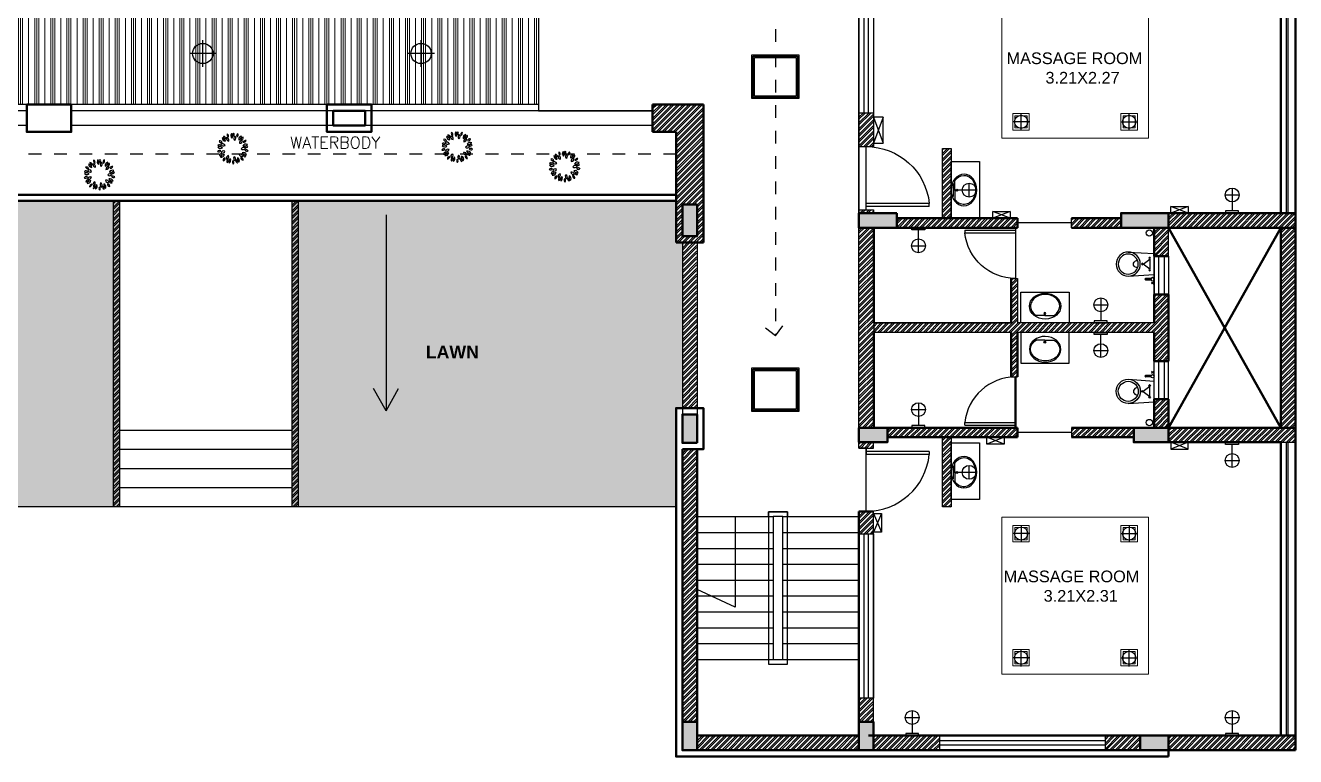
# Model space of a CAD drawing. Header units: millimetres. Extents: x 1521 to 3683, y 1649 to 3322.
# Drawn here: x 2072.29 to 2082.3, y 1655.23 to 1660.99 of the extents above; entities that cross this region are included whole.
import ezdxf
from ezdxf.enums import TextEntityAlignment as Align

# ---------------------------------------------------------------- set-up
doc = ezdxf.new("R2010")
doc.units = ezdxf.units.MM
doc.header["$LTSCALE"] = 0.1
doc.linetypes.add('DASHED', pattern=[0.75, 0.5, -0.25])
doc.linetypes.add('DASHED2', pattern=[0.375, 0.25, -0.125])
for name, color, linetype in [('4', 6, 'Continuous'), ('electrical', 1, 'Continuous'), ('HA', 74, 'Continuous'), ('toilet furniture', 37, 'Continuous')]:
    doc.layers.add(name, color=color, linetype=linetype)
for name, color, linetype, lineweight in [('Ceiling', 5, 'Continuous', 13), ('COL', 1, 'Continuous', 50), ('plan wall', 7, 'Continuous', 25), ('WALL', 7, 'Continuous', 50), ('WIN', 8, 'Continuous', 25)]:
    doc.layers.add(name, color=color, linetype=linetype, lineweight=lineweight)
doc.styles.add('STYLE1', font='arialbd.ttf')
doc.styles.add('style3', font='simplex.shx')
doc.styles.add('WORKING', font='ARIALN.TTF')
pattern_1 = [(45, (1452.668153, 934.511833), (-0.0224506403, 0.0224506403), []), (45, (1452.668153, 934.527708), (-0.0224506403, 0.0224506403), [])]

# ---------------------------------------------------------------- blocks, each defined once
blk = doc.blocks.new('A$C6D011404')
at = {"layer": 'toilet furniture'}
for q in [(118, 64), (434, 64)]:
    blk.add_line((281, 64), q, dxfattribs=at)
for radius in [16.7, 11.9]:
    blk.add_circle((281, 99), radius, dxfattribs=at)
at = {"layer": 'toilet furniture', "extrusion": (0, 0, -1)}
blk.add_ellipse((276, 225), major_axis=(276, -2), ratio=0.815709, start_param=3.141593, end_param=9.424778, dxfattribs=at)
at = {"layer": 'toilet furniture'}
blk.add_open_spline([(118, 64), (58, 102), (22, 162), (20, 223), (20, 225), (20, 227), (20, 268), (36, 309), (113, 396), (192, 429), (355, 430), (435, 397), (529, 293), (543, 225), (505, 126), (475, 90), (434, 64)], degree=3, knots=[5.365258, 5.365258, 5.365258, 5.365258, 6.257078, 6.257078, 6.283185, 6.283185, 6.283185, 6.901165, 6.901165, 7.841015, 7.841015, 8.780865, 8.780865, 9.720714, 9.720714, 10.328696, 10.328696, 10.328696, 10.328696], dxfattribs=at)
blk = doc.blocks.new('d')
for p, q in [((0.05, 1), (0.05, 0)), ((0.05, 1), (0.1, 1)), ((0.1, 1), (0.1, 0)), ((0, 0), (0.1, 0))]:
    blk.add_line(p, q)
at = {"linetype": 'DASHED2', "ltscale": 500}
blk.add_arc((-0.005, 0), 1.005, 359.9965, 83.9779, dxfattribs=at)
blk = doc.blocks.new('AH19E')
for centre, radius, start, end in [((-0.166, 0.41), 0.0681, 163.4613, 255.4329), ((-0.236, 0.37), 0.059, 333.3115, 85.5828), ((-0.024, 0.446), 0.0887, 151.7015, 229.7406), ((-0.141, 0.423), 0.0753, 322.8639, 58.5782), ((0.106, 0.395), 0.108, 130.709, 219.1064), ((-0.073, 0.411), 0.127, 318.6571, 31.1583), ((0.137, 0.418), 0.0681, 123.4613, 215.4329), ((0.058, 0.432), 0.059, 293.3115, 45.5828), ((0.27, 0.354), 0.0887, 111.7015, 189.7406), ((0.165, 0.412), 0.0753, 282.8639, 18.5782), ((-0.447, -0.065), 0.0753, 42.8639, 138.5782), ((-0.423, 0), 0.127, 38.6571, 111.1583), ((-0.377, 0.174), 0.108, 210.709, 299.1064), ((-0.422, 0.133), 0.059, 13.3115, 125.5828), ((-0.393, 0.208), 0.0681, 203.4613, 295.4329), ((-0.383, 0.235), 0.0753, 2.8639, 98.5782), ((-0.308, 0.327), 0.0887, 191.7015, 269.7406), ((-0.313, 0.119), 0.0835, 13.2488, 122.5832), ((-0.271, 0.222), 0.0926, 200.5035, 295.3285), ((-0.175, 0.372), 0.108, 170.709, 259.1064), ((-0.323, 0.269), 0.127, 358.6571, 71.1583), ((-0.064, 0.342), 0.0926, 160.5035, 255.3285), ((-0.162, 0.29), 0.0835, 333.2488, 82.5832), ((0.172, 0.3), 0.0926, 120.5035, 215.3285), ((0.064, 0.323), 0.0835, 293.2488, 42.5832), ((0.337, 0.231), 0.108, 90.709, 179.1064), ((0.21, 0.359), 0.127, 278.6571, 351.1583), ((0.326, 0.116), 0.0926, 80.5035, 175.3285), ((0.258, 0.204), 0.0835, 253.2488, 2.5832), ((0.375, 0.229), 0.0681, 83.4613, 175.4329), ((0.324, 0.291), 0.059, 253.3115, 5.5828), ((0.408, -0.042), 0.108, 50.709, 139.1064), ((0.393, 0.137), 0.127, 238.6571, 311.1583), ((0.435, 0.095), 0.0887, 71.7015, 149.7406), ((0.393, 0.207), 0.0753, 242.8639, 338.5782), ((-0.449, 0.054), 0.0887, 231.7015, 309.7406), ((-0.411, -0.168), 0.059, 53.3115, 165.5828), ((-0.438, -0.092), 0.0681, 243.4613, 335.4329), ((-0.327, -0.271), 0.127, 78.6571, 151.1583), ((-0.403, -0.108), 0.108, 250.709, 339.1064), ((-0.319, -0.109), 0.0835, 53.2488, 162.5832), ((-0.353, -0.003), 0.0926, 240.5035, 335.3285), ((-0.382, -0.246), 0.0887, 271.7015, 349.7406), ((-0.304, -0.336), 0.0753, 82.8639, 178.5782), ((-0.21, -0.392), 0.059, 93.3115, 205.5828), ((-0.279, -0.351), 0.0681, 283.4613, 15.4329), ((-0.178, -0.287), 0.0835, 93.2488, 202.5832), ((-0.272, -0.228), 0.0926, 280.5035, 15.3285), ((-0.08, -0.417), 0.127, 118.6571, 191.1583), ((-0.243, -0.34), 0.108, 290.709, 19.1064), ((-0.019, -0.452), 0.0753, 122.8639, 218.5782), ((-0.137, -0.432), 0.0887, 311.7015, 29.7406), ((0.045, -0.333), 0.0835, 133.2488, 242.5832), ((-0.064, -0.348), 0.0926, 320.5035, 55.3285), ((0.088, -0.434), 0.059, 133.3115, 245.5828), ((0.009, -0.447), 0.0681, 323.4613, 55.4329), ((0.204, -0.369), 0.127, 158.6571, 231.1583), ((0.03, -0.415), 0.108, 330.709, 59.1064), ((0.246, -0.225), 0.0835, 173.2488, 282.5832), ((0.172, -0.307), 0.0926, 0.5035, 95.3285), ((0.272, -0.357), 0.0753, 162.8639, 258.5782), ((0.17, -0.418), 0.0887, 351.7015, 69.7406), ((0.326, -0.124), 0.0926, 40.5035, 135.3285), ((0.33, -0.013), 0.0835, 213.2488, 322.5832), ((0.287, -0.298), 0.108, 10.709, 99.1064), ((0.39, -0.15), 0.127, 198.6571, 271.1583), ((0.343, -0.275), 0.059, 173.3115, 285.5828), ((0.291, -0.336), 0.0681, 3.4613, 95.4329), ((0.396, -0.21), 0.0887, 31.7015, 109.7406), ((0.435, -0.097), 0.0753, 202.8639, 298.5782), ((0.436, -0.069), 0.0681, 43.4613, 135.4329), ((0.437, 0.012), 0.059, 213.3115, 325.5828)]:
    blk.add_arc(centre, radius, start, end)
blk = doc.blocks.new('FT3')
at = {"xscale": 84, "yscale": 84, "zscale": 9, "rotation": 210}
blk.add_blockref('AH19E', (-2.3, -2.6), dxfattribs=at)
blk = doc.blocks.new('TR6')
blk.add_blockref('FT3', (2.4, 1))

msp = doc.modelspace()

# ---------------------------------------------------------------- hatches: boundary and pattern name
h = msp.add_hatch()
h.set_pattern_fill('GRASS', color=3, scale=0.00625, style=0)
h.set_pattern_definition([(90, (1077.08708, 930.04887), (-0.112253125, 0.112253125), [0.029765625, -0.194740625]), (45, (1077.08708, 930.04887), (-0.112253202, 0.112253202), [0.029765625, -0.128984375]), (135, (1077.08708, 930.04887), (-0.112253202, -0.112253202), [0.029765625, -0.128984375])])
h.paths.add_polyline_path([(2074.3917, 1659.6063), (2074.3917, 1657.1994), (2077.4185, 1657.1994), (2077.4185, 1657.9744), (2077.4685, 1657.9744), (2077.4685, 1659.2769), (2077.4185, 1659.2769), (2077.4185, 1659.6063)])
h.paths.add_polyline_path([(2073.0334, 1657.1994), (2073.0334, 1659.6063), (2070.6676, 1659.6063), (2070.6635, 1666.4294), (2068.2385, 1666.4294), (2068.2385, 1657.1994)])
at = {"lineweight": 0}
h = msp.add_hatch(dxfattribs=at)
h.set_pattern_fill('PLASTI', color=33, scale=0.02, angle=90, style=0)
h.set_pattern_definition([(90, (196.98868, 143.22079), (-0.127, 0), []), (90, (196.9728, 143.22079), (-0.127, 0), []), (90, (196.95693, 143.22079), (-0.127, 0), []), (90, (196.9093, 143.22079), (-0.127, 0), [])])
h.paths.add_polyline_path([(2071.3535, 1665.5497), (2072.3535, 1665.5497), (2072.3535, 1664.4369), (2072.3035, 1664.4369), (2072.3035, 1664.0869), (2072.3535, 1664.0869), (2072.3535, 1661.6144), (2072.3035, 1661.6144), (2072.3035, 1661.2644), (2072.6535, 1661.2644), (2072.6535, 1661.3144), (2074.6685, 1661.3144), (2074.6685, 1661.2644), (2075.0185, 1661.2644), (2075.0185, 1661.3144), (2076.3349, 1661.3144), (2076.3349, 1660.3644), (2071.4035, 1660.3644), (2071.4035, 1660.4994), (2071.3535, 1660.4994), (2071.3535, 1661.2644), (2071.4035, 1661.2644), (2071.4035, 1661.6144), (2071.3535, 1661.6144), (2071.3535, 1664.0869), (2071.4035, 1664.0869), (2071.4035, 1664.4369), (2071.3535, 1664.4369)])
h = msp.add_hatch()
h.set_pattern_fill('STEEL', color=256, scale=0.01, style=0)
h.set_pattern_definition(pattern_1)
h.paths.add_polyline_path([(2079.1585, 1661.8944), (2080.9235, 1661.8944), (2080.9235, 1661.8194), (2079.1585, 1661.8194)])
h.paths.add_polyline_path([(2081.2985, 1661.8944), (2082.2985, 1661.8944), (2082.2985, 1661.7794), (2081.2985, 1661.7794)])
h.paths.add_polyline_path([(2079.5164, 1660.0184), (2079.5846, 1660.0184), (2079.5846, 1659.4694), (2079.5164, 1659.4694)])
h.paths.add_polyline_path([(2081.2985, 1659.5094), (2082.2985, 1659.5094), (2082.2985, 1659.3944), (2081.2985, 1659.3944)])
h.paths.add_polyline_path([(2078.8591, 1663.4015), (2078.9735, 1663.4015), (2078.9735, 1663.6406), (2078.8586, 1663.6406), (2078.8586, 1661.8944), (2078.9735, 1661.8944), (2078.9735, 1662.1054), (2078.8591, 1662.1054)])
h = msp.add_hatch()
h.set_pattern_fill('STEEL', color=256, scale=0.01, style=0)
h.set_pattern_definition(pattern_1)
h.paths.add_polyline_path([(2078.8585, 1659.3944), (2078.9758, 1659.3944), (2078.9758, 1657.8194), (2078.8585, 1657.8194)])
h.paths.add_polyline_path([(2079.1585, 1659.4694), (2080.1087, 1659.4694), (2080.1087, 1659.3944), (2079.1585, 1659.3944)])
h.paths.add_polyline_path([(2078.9735, 1659.5359), (2078.8585, 1659.5359), (2078.8585, 1659.5094), (2078.9735, 1659.5094)])
h.paths.add_polyline_path([(2078.8591, 1661.5938), (2078.9735, 1661.5938), (2078.9735, 1661.7794), (2078.8585, 1661.7794), (2078.8585, 1660.0331), (2078.9735, 1660.0331), (2078.9735, 1660.2977), (2078.8591, 1660.2977)])
h = msp.add_hatch()
h.set_pattern_fill('STEEL', color=256, scale=0.01, style=0)
h.set_pattern_definition(pattern_1)
h.paths.add_polyline_path([(2077.5738, 1660.3644), (2077.2335, 1660.3644), (2077.2335, 1660.1494), (2077.4185, 1660.1494), (2077.4185, 1659.2769), (2077.4685, 1659.2769), (2077.5782, 1659.2769), (2077.578, 1659.3269), (2077.4685, 1659.3269), (2077.4685, 1659.5769), (2077.577, 1659.5769)])
h.paths.add_polyline_path([(2077.6335, 1660.3644), (2077.5738, 1660.3644), (2077.577, 1659.5769), (2077.5835, 1659.5769), (2077.5835, 1659.3269), (2077.578, 1659.3269), (2077.5782, 1659.2769), (2077.6335, 1659.2769)])
h = msp.add_hatch()
h.set_pattern_fill('STEEL', color=256, scale=0.01, style=0)
h.set_pattern_definition(pattern_1)
h.paths.add_polyline_path([(2074.4417, 1659.6063), (2074.3917, 1659.6063), (2074.3917, 1657.1994), (2074.4417, 1657.1994)])
h.paths.add_polyline_path([(2073.0334, 1659.6063), (2072.9834, 1659.6063), (2072.9834, 1657.1994), (2073.0334, 1657.1994)])
h = msp.add_hatch()
h.set_pattern_fill('STEEL', color=256, scale=0.01, style=0)
h.set_pattern_definition(pattern_1)
h.paths.add_polyline_path([(2080.9235, 1659.4694), (2080.5335, 1659.4694), (2080.5335, 1659.3944), (2080.9235, 1659.3944)])
h = msp.add_hatch()
h.set_pattern_fill('STEEL', color=256, scale=0.01, style=0)
h.set_pattern_definition(pattern_1)
h.paths.add_polyline_path([(2081.2985, 1659.3944), (2081.1835, 1659.3944), (2081.1835, 1659.1694), (2081.2985, 1659.1694)])
h.paths.add_polyline_path([(2081.2985, 1658.0444), (2081.1835, 1658.0444), (2081.1835, 1657.8194), (2081.2985, 1657.8194)])
h.paths.add_polyline_path([(2082.2985, 1657.8194), (2081.2985, 1657.8194), (2081.2985, 1657.7044), (2082.1835, 1657.7044), (2082.2985, 1657.7044)])
h.paths.add_polyline_path([(2082.2985, 1659.3944), (2082.1835, 1659.3944), (2082.1835, 1657.8194), (2082.2985, 1657.8194)])
h.paths.add_polyline_path([(2081.0235, 1657.8194), (2080.5335, 1657.8194), (2080.5335, 1657.7444), (2081.0235, 1657.7444)])
h.paths.add_polyline_path([(2080.1087, 1657.8194), (2079.0835, 1657.8194), (2079.0835, 1657.7444), (2080.1087, 1657.7444)])
h.paths.add_polyline_path([(2079.5846, 1657.7444), (2079.5164, 1657.7444), (2079.5164, 1657.1953), (2079.5846, 1657.1953)])
h.paths.add_polyline_path([(2078.9735, 1657.7044), (2078.8585, 1657.7044), (2078.8585, 1657.6581), (2078.9735, 1657.6581)])
h.paths.add_polyline_path([(2078.9735, 1655.6882), (2078.8591, 1655.6882), (2078.8591, 1656.9842), (2078.9735, 1656.9842), (2078.9735, 1657.1608), (2078.8586, 1657.1608), (2078.8585, 1655.5044), (2078.9735, 1655.5044)])
h = msp.add_hatch()
h.set_pattern_fill('STEEL', color=256, scale=0.01, style=0)
h.set_pattern_definition(pattern_1)
h.paths.add_polyline_path([(2078.8585, 1655.3944), (2077.5835, 1655.3944), (2077.5835, 1655.2794), (2078.8585, 1655.2794)])
h.paths.add_polyline_path([(2077.5835, 1657.6494), (2077.4685, 1657.6494), (2077.4685, 1655.5044), (2077.5835, 1655.5044)])
h.paths.add_polyline_path([(2077.5782, 1659.2769), (2077.4685, 1659.2769), (2077.4685, 1659.2334), (2077.4685, 1657.9744), (2077.5835, 1657.9744)])
h = msp.add_hatch()
h.set_pattern_fill('STEEL', color=256, scale=0.01, style=0)
h.set_pattern_definition(pattern_1)
h.paths.add_polyline_path([(2081.2985, 1658.8694), (2081.1835, 1658.8694), (2081.1835, 1658.7944), (2081.1835, 1658.6444), (2080.5337, 1658.6444), (2080.1085, 1658.6444), (2080.1085, 1658.9938), (2080.0587, 1658.9938), (2080.0587, 1658.6444), (2078.9758, 1658.6444), (2078.9758, 1658.5694), (2080.0587, 1658.5694), (2080.0587, 1658.2189), (2080.0921, 1658.2189), (2080.0921, 1658.2189), (2080.1087, 1658.2189), (2080.1087, 1658.5694), (2081.1835, 1658.5694), (2081.1835, 1658.3444), (2081.2985, 1658.3444)])
h = msp.add_hatch()
h.set_pattern_fill('STEEL', color=256, scale=0.01, style=0)
h.set_pattern_definition(pattern_1)
h.paths.add_polyline_path([(2082.2985, 1655.3944), (2081.2985, 1655.3944), (2081.2985, 1655.2794), (2082.2985, 1655.2794)])
h.paths.add_polyline_path([(2079.4952, 1655.2794), (2079.4952, 1655.3944), (2078.9735, 1655.3944), (2078.9735, 1655.2794)])
h.paths.add_polyline_path([(2080.7974, 1655.3944), (2080.7974, 1655.2794), (2081.0735, 1655.2794), (2081.0735, 1655.3944)])
at = {"layer": 'COL'}
h = msp.add_hatch(color=256, dxfattribs=at)
h.paths.add_polyline_path([(2077.5835, 1662.0294), (2077.5835, 1661.7794), (2077.4685, 1661.7794), (2077.4685, 1662.0294)])
h.paths.add_polyline_path([(2072.4685, 1664.3869), (2072.4685, 1664.1369), (2072.3535, 1664.1369), (2072.3535, 1664.3869)])
h.paths.add_polyline_path([(2072.3535, 1661.4294), (2072.6035, 1661.4294), (2072.6035, 1661.3144), (2072.3535, 1661.3144)])
h.paths.add_polyline_path([(2074.7185, 1661.4294), (2074.9685, 1661.4294), (2074.9685, 1661.3144), (2074.7185, 1661.3144)])
h.paths.add_polyline_path([(2077.5835, 1666.5444), (2077.5835, 1666.2944), (2077.4685, 1666.2944), (2077.4685, 1666.5444)])
h.paths.add_polyline_path([(2072.7285, 1666.5444), (2072.9785, 1666.5444), (2072.9785, 1666.4294), (2072.7285, 1666.4294)])
h.paths.add_polyline_path([(2074.9585, 1666.5444), (2075.2085, 1666.5444), (2075.2085, 1666.4294), (2074.9585, 1666.4294)])
h.paths.add_polyline_path([(2077.5835, 1664.3869), (2077.5835, 1664.1369), (2077.4685, 1664.1369), (2077.4685, 1664.3869)])
h.paths.add_polyline_path([(2078.8585, 1661.8944), (2079.1585, 1661.8944), (2079.1585, 1661.7794), (2078.8585, 1661.7794)])
h.paths.add_polyline_path([(2078.9735, 1667.7444), (2078.9735, 1667.4444), (2078.8585, 1667.4444), (2078.8585, 1667.7444)])
h.paths.add_polyline_path([(2080.9985, 1669.8844), (2081.2985, 1669.8844), (2081.2985, 1669.7694), (2080.9985, 1669.7694)])
h.paths.add_polyline_path([(2078.8585, 1669.8844), (2079.1585, 1669.8844), (2079.1585, 1669.7694), (2078.8585, 1669.7694)])
h.paths.add_polyline_path([(2080.9235, 1661.8944), (2081.2985, 1661.8944), (2081.2985, 1661.7794), (2080.9235, 1661.7794)])
h.paths.add_polyline_path([(2081.2985, 1659.5094), (2081.2985, 1659.3944), (2080.9235, 1659.3944), (2080.9235, 1659.5094)])
h.paths.add_polyline_path([(2081.2985, 1664.3194), (2081.2985, 1664.2044), (2080.9235, 1664.2044), (2080.9235, 1664.3194)])
h.paths.add_polyline_path([(2075.0935, 1667.8194), (2075.2085, 1667.8194), (2075.2085, 1667.4444), (2075.0935, 1667.4444)])
edge = h.paths.add_edge_path()
edge.add_line((2081.2985, 1666.4294), (2080.9235, 1666.4294))
edge.add_line((2080.9235, 1666.4294), (2080.9235, 1666.5444))
edge.add_line((2080.9235, 1666.5444), (2081.2985, 1666.5444))
h.paths.add_polyline_path([(2079.1585, 1666.5444), (2079.1585, 1666.4294), (2078.8585, 1666.4294), (2078.8585, 1666.5444)])
h.paths.add_polyline_path([(2076.3685, 1669.8844), (2076.3685, 1669.7694), (2076.0685, 1669.7694), (2076.0685, 1669.8844)])
h.paths.add_polyline_path([(2075.0935, 1669.8844), (2075.2085, 1669.8844), (2075.2085, 1669.5844), (2075.0935, 1669.5844)])
h.paths.add_polyline_path([(2072.7285, 1669.8844), (2072.8435, 1669.8844), (2072.8435, 1669.5844), (2072.7285, 1669.5844)])
h.paths.add_polyline_path([(2077.5835, 1655.2794), (2077.4685, 1655.2794), (2077.4685, 1655.5044), (2077.5835, 1655.5044)])
h.paths.add_polyline_path([(2081.0235, 1657.8194), (2081.2985, 1657.8194), (2081.2985, 1657.7044), (2081.0235, 1657.7044)])
h.paths.add_polyline_path([(2068.2385, 1667.6694), (2068.3535, 1667.6694), (2068.3535, 1667.4444), (2068.2385, 1667.4444)])
h.paths.add_polyline_path([(2081.0735, 1655.2794), (2081.0735, 1655.3944), (2081.2985, 1655.3944), (2081.2985, 1655.2794)])
h.paths.add_polyline_path([(2070.5485, 1667.6694), (2070.6635, 1667.6694), (2070.6635, 1667.4444), (2070.5485, 1667.4444)])
h.paths.add_polyline_path([(2070.5485, 1669.8844), (2070.6635, 1669.8844), (2070.6635, 1669.6594), (2070.5485, 1669.6594)])
h.paths.add_polyline_path([(2068.2385, 1669.8844), (2068.3535, 1669.8844), (2068.3535, 1669.6594), (2068.2385, 1669.6594)])
h.paths.add_polyline_path([(2078.9735, 1655.2794), (2078.8585, 1655.2794), (2078.8585, 1655.5044), (2078.9735, 1655.5044)])
h.paths.add_polyline_path([(2079.0835, 1657.8194), (2079.0835, 1657.7044), (2078.8585, 1657.7044), (2078.8585, 1657.8194)])
h.paths.add_polyline_path([(2068.4635, 1666.5444), (2068.4635, 1666.4294), (2068.2385, 1666.4294), (2068.2385, 1666.5444)])
h.paths.add_polyline_path([(2066.6235, 1666.6544), (2066.7385, 1666.6544), (2066.7385, 1666.4294), (2066.6235, 1666.4294)])
h.paths.add_polyline_path([(2066.6235, 1669.8844), (2066.7385, 1669.8844), (2066.7385, 1669.6594), (2066.6235, 1669.6594)])
h.paths.add_polyline_path([(2070.6635, 1666.5444), (2070.6635, 1666.4294), (2070.4385, 1666.4294), (2070.4385, 1666.5444)])
h.paths.add_polyline_path([(2074.2685, 1668.1194), (2074.2685, 1668.9444), (2073.6685, 1668.9444), (2073.6685, 1668.1194), (2073.5935, 1668.1194), (2073.5935, 1669.0194), (2074.3435, 1669.0194), (2074.3435, 1668.1194)])
h.paths.add_polyline_path([(2078.8585, 1664.3194), (2079.1585, 1664.3194), (2079.1585, 1664.2044), (2078.8585, 1664.2044)])
h.paths.add_polyline_path([(2079.1585, 1659.5094), (2079.1585, 1659.3944), (2078.8585, 1659.3944), (2078.8585, 1659.5094)])
h.paths.add_polyline_path([(2077.5835, 1657.6994), (2077.4685, 1657.6994), (2077.4685, 1657.9244), (2077.5835, 1657.9244)])
h.paths.add_polyline_path([(2077.5835, 1659.5769), (2077.5835, 1659.3269), (2077.4685, 1659.3269), (2077.4685, 1659.5769)])
h.paths.add_polyline_path([(2072.7285, 1667.7444), (2072.8435, 1667.7444), (2072.8435, 1667.4444), (2072.7285, 1667.4444)])

# ---------------------------------------------------------------- linework, layer by layer
for p, q in [((2078.9735, 1661.7794), (2078.9735, 1660.0331)), ((2082.2248, 1661.7794), (2082.2248, 1659.5094)), ((2082.2367, 1661.7794), (2082.2367, 1659.5094)), ((2078.8586, 1661.2285), (2078.8586, 1659.5094)), ((2078.8587, 1660.0331), (2078.9735, 1660.0331)), ((2078.9161, 1659.5856), (2078.9162, 1660.0331)), ((2072.9834, 1659.6063), (2072.9834, 1657.1994)), ((2073.0334, 1659.6063), (2073.0334, 1657.1994)), ((2074.3917, 1659.6063), (2074.3917, 1657.1994)), ((2074.4417, 1659.6063), (2074.4417, 1657.1994)), ((2075.1339, 1659.4962), (2075.1339, 1657.9513)), ((2078.8585, 1659.5359), (2078.9735, 1659.5359)), ((2078.9735, 1659.5359), (2078.9735, 1659.5094)), ((2080.5335, 1659.3944), (2080.5335, 1659.4694)), ((2078.8585, 1657.8194), (2078.8585, 1659.3944)), ((2080.0922, 1659.3544), (2080.0922, 1658.9938)), ((2080.5335, 1659.4319), (2080.1087, 1659.4319)), ((2080.5335, 1659.3944), (2081.1835, 1659.3944)), ((2081.1835, 1658.7944), (2081.1835, 1659.3944)), ((2081.2985, 1659.1694), (2081.2985, 1659.3944)), ((2080.0587, 1658.9938), (2080.1085, 1658.9938)), ((2080.1085, 1658.9938), (2080.1085, 1658.6444)), ((2080.0587, 1658.6444), (2078.9758, 1658.6444)), ((2080.5337, 1658.6444), (2080.1085, 1658.6444)), ((2080.0587, 1658.5694), (2078.9758, 1658.5694)), ((2081.1835, 1658.5694), (2080.1087, 1658.5694)), ((2080.0587, 1658.2189), (2080.1087, 1658.2189)), ((2075.1339, 1657.9513), (2075.0354, 1658.1282)), ((2075.1339, 1657.9513), (2075.2323, 1658.1282)), ((2080.5335, 1657.7819), (2080.1087, 1657.7819)), ((2080.5335, 1657.8194), (2080.5335, 1657.7444)), ((2078.8585, 1657.6581), (2078.8585, 1657.7044)), ((2078.8585, 1657.6581), (2078.9735, 1657.6581)), ((2078.9735, 1657.6581), (2078.9735, 1657.7044)), ((2082.1835, 1657.7044), (2082.2985, 1657.7044)), ((2082.2248, 1657.7044), (2082.2248, 1655.3944)), ((2082.2367, 1657.7044), (2082.2367, 1655.3944)), ((2068.2385, 1657.1994), (2077.4185, 1657.1994)), ((2073.0334, 1657.1994), (2074.3917, 1657.1994)), ((2078.9735, 1655.5044), (2078.9735, 1657.1608)), ((2077.8835, 1657.1194), (2077.8835, 1656.4069)), ((2077.8835, 1656.4069), (2077.5835, 1656.5444))]:
    msp.add_line(p, q)
at = {"linetype": 'DASHED2'}
for p, q in [((2078.2007, 1661.1587), (2078.2007, 1658.5439)), ((2078.2007, 1658.5439), (2078.1225, 1658.6027)), ((2078.2007, 1658.5439), (2078.2593, 1658.6223))]:
    msp.add_line(p, q, dxfattribs=at)
at = {"lineweight": 25}
for p, q in [((2081.1515, 1659.0562), (2081.147, 1659.0562)), ((2081.1515, 1658.1575), (2081.147, 1658.1575))]:
    msp.add_line(p, q, dxfattribs=at)
for points in [[(2076.3349, 1661.3144), (2076.3349, 1660.3144), (2077.2335, 1660.3144), (2077.2335, 1660.3644), (2077.6335, 1660.3644), (2077.6335, 1659.2769), (2077.5835, 1659.2769), (2077.5835, 1657.9744), (2077.6335, 1657.9744), (2077.6335, 1657.6494), (2077.5835, 1657.6494), (2077.5835, 1657.1194), (2078.146, 1657.1194), (2078.146, 1657.1569), (2078.296, 1657.1569), (2078.296, 1657.1194), (2078.8585, 1657.1194), (2078.8585, 1657.1608), (2078.9161, 1657.1608), (2078.9161, 1657.6581), (2078.8585, 1657.6581), (2078.8585, 1667.4444)], [(2071.3535, 1665.5497), (2072.3535, 1665.5497), (2072.3535, 1664.4369), (2072.3035, 1664.4369), (2072.3035, 1664.0869), (2072.3535, 1664.0869), (2072.3535, 1661.6144), (2072.3035, 1661.6144), (2072.3035, 1661.2644), (2072.6535, 1661.2644), (2072.6535, 1661.3144), (2074.6685, 1661.3144), (2074.6685, 1661.2644), (2075.0185, 1661.2644), (2075.0185, 1661.3144), (2076.3349, 1661.3144), (2076.3349, 1660.3644), (2071.4035, 1660.3644)], [(2078.9735, 1659.5359), (2078.9735, 1659.5094), (2078.8585, 1659.5094), (2078.8585, 1661.7794), (2078.9735, 1661.7794), (2078.9735, 1660.0331)], [(2078.9758, 1658.6444), (2080.0587, 1658.6444), (2080.0587, 1658.9938)]]:
    msp.add_lwpolyline(points)
at = {"color": 9}
for points in [[(2078.9735, 1661.5938), (2078.9735, 1660.2977), (2078.8591, 1660.2977), (2078.8591, 1661.5938)], [(2078.9735, 1656.9842), (2078.9735, 1655.6882), (2078.8591, 1655.6882), (2078.8591, 1656.9842)], [(2079.4952, 1655.3944), (2080.7974, 1655.3944), (2080.7974, 1655.2794), (2079.4952, 1655.2794)]]:
    msp.add_lwpolyline(points, close=True, dxfattribs=at)
at = {"color": 10}
for points in [[(2078.0163, 1660.7563), (2078.3852, 1660.7563), (2078.3852, 1660.4112), (2078.0163, 1660.4112)], [(2078.0263, 1660.7463), (2078.3752, 1660.7463), (2078.3752, 1660.4212), (2078.0263, 1660.4212)], [(2078.0363, 1660.7363), (2078.3652, 1660.7363), (2078.3652, 1660.4312), (2078.0363, 1660.4312)], [(2078.0163, 1658.291), (2078.3852, 1658.291), (2078.3852, 1657.946), (2078.0163, 1657.946)], [(2078.0263, 1658.281), (2078.3752, 1658.281), (2078.3752, 1657.956), (2078.0263, 1657.956)], [(2078.0363, 1658.271), (2078.3652, 1658.271), (2078.3652, 1657.966), (2078.0363, 1657.966)]]:
    msp.add_lwpolyline(points, close=True, dxfattribs=at)
for points in [[(2079.5164, 1660.0184), (2079.5846, 1660.0184), (2079.5846, 1659.4694), (2079.5164, 1659.4694)], [(2079.8074, 1659.4694), (2079.5846, 1659.4694), (2079.5846, 1659.9156), (2079.8074, 1659.9156)], [(2079.1585, 1659.4694), (2080.1087, 1659.4694), (2080.1087, 1659.3944), (2079.1585, 1659.3944)], [(2081.2985, 1659.5094), (2082.2985, 1659.5094), (2082.2985, 1659.3944), (2081.2985, 1659.3944)], [(2078.8585, 1659.3944), (2078.9758, 1659.3944), (2078.9758, 1657.8194), (2078.8585, 1657.8194)], [(2080.1343, 1658.8858), (2080.5145, 1658.8858), (2080.5145, 1658.6444), (2080.1343, 1658.6444)], [(2080.1343, 1658.3279), (2080.5145, 1658.3279), (2080.5145, 1658.5694), (2080.1343, 1658.5694)], [(2079.5164, 1657.7444), (2079.5846, 1657.7444), (2079.5846, 1657.1953), (2079.5164, 1657.1953)], [(2079.8074, 1657.2551), (2079.5846, 1657.2551), (2079.5846, 1657.7013), (2079.8074, 1657.7013)]]:
    msp.add_lwpolyline(points, close=True)
at = {"layer": 'Ceiling'}
for p, q in [((2080.0718, 1660.2929), (2080.2007, 1660.2929)), ((2080.0718, 1660.1639), (2080.0718, 1660.2929)), ((2080.0877, 1660.2768), (2080.1845, 1660.2768)), ((2080.0877, 1660.2768), (2080.0877, 1660.18)), ((2080.1845, 1660.2768), (2080.1845, 1660.18)), ((2080.2007, 1660.1639), (2080.2007, 1660.2929)), ((2081.0521, 1660.2929), (2080.9231, 1660.2929)), ((2080.9231, 1660.1639), (2080.9231, 1660.2929)), ((2081.0361, 1660.2768), (2080.9394, 1660.2768)), ((2080.9394, 1660.2768), (2080.9394, 1660.18)), ((2081.0361, 1660.2768), (2081.0361, 1660.18)), ((2081.0521, 1660.1639), (2081.0521, 1660.2929)), ((2080.0718, 1660.1639), (2080.2007, 1660.1639)), ((2080.0877, 1660.18), (2080.1845, 1660.18)), ((2081.0521, 1660.1639), (2080.9231, 1660.1639)), ((2081.0361, 1660.18), (2080.9394, 1660.18)), ((2080.0718, 1657.0498), (2080.2007, 1657.0498)), ((2080.0718, 1657.0498), (2080.0718, 1656.9209)), ((2080.2007, 1657.0498), (2080.2007, 1656.9209)), ((2081.0521, 1657.0498), (2080.9231, 1657.0498)), ((2080.9231, 1657.0498), (2080.9231, 1656.9209)), ((2081.0521, 1657.0498), (2081.0521, 1656.9209)), ((2080.0877, 1657.0337), (2080.1845, 1657.0337)), ((2080.0877, 1656.937), (2080.0877, 1657.0337)), ((2080.0877, 1656.937), (2080.1845, 1656.937)), ((2080.1845, 1656.937), (2080.1845, 1657.0337)), ((2081.0361, 1657.0337), (2080.9394, 1657.0337)), ((2080.9394, 1656.937), (2080.9394, 1657.0337)), ((2081.0361, 1656.937), (2080.9394, 1656.937)), ((2081.0361, 1656.937), (2081.0361, 1657.0337)), ((2080.0718, 1656.9209), (2080.2007, 1656.9209)), ((2081.0521, 1656.9209), (2080.9231, 1656.9209)), ((2080.0718, 1656.0719), (2080.2007, 1656.0719)), ((2080.0718, 1655.9429), (2080.0718, 1656.0719)), ((2080.0877, 1656.0558), (2080.1845, 1656.0558)), ((2080.0877, 1656.0558), (2080.0877, 1655.959)), ((2080.1845, 1656.0558), (2080.1845, 1655.959)), ((2080.2007, 1655.9429), (2080.2007, 1656.0719)), ((2081.0521, 1656.0719), (2080.9231, 1656.0719)), ((2080.9231, 1655.9429), (2080.9231, 1656.0719)), ((2081.0361, 1656.0558), (2080.9394, 1656.0558)), ((2080.9394, 1656.0558), (2080.9394, 1655.959)), ((2081.0361, 1656.0558), (2081.0361, 1655.959)), ((2081.0521, 1655.9429), (2081.0521, 1656.0719)), ((2080.0718, 1655.9429), (2080.2007, 1655.9429)), ((2080.0877, 1655.959), (2080.1845, 1655.959)), ((2081.0521, 1655.9429), (2080.9231, 1655.9429)), ((2081.0361, 1655.959), (2080.9394, 1655.959))]:
    msp.add_line(p, q, dxfattribs=at)
for points in [[(2079.9835, 1661.3361), (2081.1404, 1661.3361), (2081.1404, 1660.0986), (2079.9835, 1660.0986)], [(2079.9835, 1655.8776), (2081.1404, 1655.8776), (2081.1404, 1657.1151), (2079.9835, 1657.1151)]]:
    msp.add_lwpolyline(points, close=True, dxfattribs=at)
at = {"layer": 'COL'}
for points in [[(2074.7185, 1660.3144), (2074.9685, 1660.3144), (2074.9685, 1660.1994), (2074.7185, 1660.1994)], [(2077.5835, 1659.5769), (2077.5835, 1659.3269), (2077.4685, 1659.3269), (2077.4685, 1659.5769)], [(2079.1585, 1659.5094), (2079.1585, 1659.3944), (2078.8585, 1659.3944), (2078.8585, 1659.5094)], [(2081.2985, 1659.5094), (2081.2985, 1659.3944), (2080.9235, 1659.3944), (2080.9235, 1659.5094)], [(2077.5835, 1657.6994), (2077.4685, 1657.6994), (2077.4685, 1657.9244), (2077.5835, 1657.9244)], [(2079.0835, 1657.8194), (2079.0835, 1657.7044), (2078.8585, 1657.7044), (2078.8585, 1657.8194)], [(2081.0235, 1657.8194), (2081.2985, 1657.8194), (2081.2985, 1657.7044), (2081.0235, 1657.7044)], [(2077.5835, 1655.2794), (2077.4685, 1655.2794), (2077.4685, 1655.5044), (2077.5835, 1655.5044)], [(2078.9735, 1655.2794), (2078.8585, 1655.2794), (2078.8585, 1655.5044), (2078.9735, 1655.5044)], [(2081.0735, 1655.2794), (2081.0735, 1655.3944), (2081.2985, 1655.3944), (2081.2985, 1655.2794)]]:
    msp.add_lwpolyline(points, close=True, dxfattribs=at)
at = {"layer": 'electrical', "ltscale": 0.0025}
for p, q in [((2073.6903, 1660.6616), (2073.6903, 1660.8714)), ((2075.4094, 1660.6616), (2075.4094, 1660.8714)), ((2073.7952, 1660.7665), (2073.5854, 1660.7665)), ((2075.5143, 1660.7665), (2075.3045, 1660.7665)), ((2080.1363, 1660.1607), (2080.1363, 1660.296)), ((2080.9876, 1660.1607), (2080.9876, 1660.296)), ((2080.2039, 1660.2284), (2080.0686, 1660.2284)), ((2080.1363, 1660.2284), (2080.1363, 1660.2284)), ((2080.9199, 1660.2284), (2081.0552, 1660.2284)), ((2080.9876, 1660.2284), (2080.9876, 1660.2284)), ((2079.7274, 1659.6362), (2079.7274, 1659.7449)), ((2079.7818, 1659.6905), (2079.6016, 1659.6905)), ((2081.7442, 1659.6522), (2081.8529, 1659.6522)), ((2081.7985, 1659.7066), (2081.7985, 1659.5264)), ((2079.3277, 1659.1972), (2079.3277, 1659.3774)), ((2079.2733, 1659.2516), (2079.3821, 1659.2516)), ((2080.7641, 1658.8416), (2080.7641, 1658.6614)), ((2080.7097, 1658.7872), (2080.8184, 1658.7872)), ((2080.7641, 1658.3722), (2080.7641, 1658.5524)), ((2080.7097, 1658.4266), (2080.8184, 1658.4266)), ((2079.2733, 1657.9622), (2079.3821, 1657.9622)), ((2079.3277, 1658.0166), (2079.3277, 1657.8364)), ((2081.7985, 1657.5072), (2081.7985, 1657.6874)), ((2081.7442, 1657.5616), (2081.8529, 1657.5616)), ((2079.7818, 1657.4679), (2079.6016, 1657.4679)), ((2079.7274, 1657.4135), (2079.7274, 1657.5223)), ((2080.1363, 1657.053), (2080.1363, 1656.9177)), ((2080.9876, 1657.053), (2080.9876, 1656.9177)), ((2080.2039, 1656.9854), (2080.0686, 1656.9854)), ((2080.1363, 1656.9854), (2080.1363, 1656.9854)), ((2080.9199, 1656.9854), (2081.0552, 1656.9854)), ((2080.9876, 1656.9854), (2080.9876, 1656.9854)), ((2080.1363, 1655.9398), (2080.1363, 1656.0751)), ((2080.9876, 1655.9398), (2080.9876, 1656.0751)), ((2080.2039, 1656.0074), (2080.0686, 1656.0074)), ((2080.1363, 1656.0074), (2080.1363, 1656.0074)), ((2080.9199, 1656.0074), (2081.0552, 1656.0074)), ((2080.9876, 1656.0074), (2080.9876, 1656.0074)), ((2079.2238, 1655.5372), (2079.3326, 1655.5372)), ((2079.2782, 1655.5916), (2079.2782, 1655.4114)), ((2081.7442, 1655.5372), (2081.8529, 1655.5372)), ((2081.7985, 1655.5916), (2081.7985, 1655.4114))]:
    msp.add_line(p, q, dxfattribs=at)
at = {"layer": 'electrical', "color": 3}
for p, q in [((2078.9735, 1660.2662), (2079.0485, 1660.0602)), ((2079.0485, 1660.2662), (2078.9735, 1660.0602)), ((2081.3147, 1659.5626), (2081.451, 1659.5626)), ((2081.3147, 1659.5094), (2081.3147, 1659.5626)), ((2081.451, 1659.5094), (2081.3147, 1659.5626)), ((2081.451, 1659.5626), (2081.3147, 1659.5094)), ((2081.451, 1659.5626), (2081.451, 1659.5094)), ((2079.9144, 1659.5226), (2080.0508, 1659.5226)), ((2079.9144, 1659.4694), (2079.9144, 1659.5226)), ((2080.0508, 1659.4694), (2079.9144, 1659.5226)), ((2080.0508, 1659.5226), (2079.9144, 1659.4694)), ((2080.0508, 1659.4694), (2079.9144, 1659.4694)), ((2080.0508, 1659.5226), (2080.0508, 1659.4694)), ((2081.451, 1659.5094), (2081.3147, 1659.5094)), ((2079.8665, 1657.7444), (2080.0028, 1657.7444)), ((2079.8665, 1657.6911), (2079.8665, 1657.7444)), ((2080.0028, 1657.6911), (2079.8665, 1657.7444)), ((2080.0028, 1657.7444), (2079.8665, 1657.6911)), ((2080.0028, 1657.7444), (2080.0028, 1657.6911)), ((2080.0028, 1657.6911), (2079.8665, 1657.6911)), ((2081.451, 1657.7044), (2081.3147, 1657.7044)), ((2081.3147, 1657.7044), (2081.3147, 1657.6511)), ((2081.451, 1657.7044), (2081.3147, 1657.6511)), ((2081.451, 1657.6511), (2081.3147, 1657.7044)), ((2081.3147, 1657.6511), (2081.451, 1657.6511)), ((2081.451, 1657.6511), (2081.451, 1657.7044)), ((2079.0372, 1657.1439), (2078.9735, 1656.9978)), ((2078.9735, 1657.1439), (2079.0372, 1656.9978))]:
    msp.add_line(p, q, dxfattribs=at)
for points in [[(2079.0485, 1660.0602), (2079.0485, 1660.2662), (2078.9735, 1660.2662), (2078.9735, 1660.0602)], [(2078.9735, 1657.1439), (2079.0372, 1657.1439), (2079.0372, 1656.9978), (2078.9735, 1656.9978)]]:
    msp.add_lwpolyline(points, close=True, dxfattribs=at)
at = {"layer": 'electrical', "ltscale": 0.0025}
for points in [[(2079.6016, 1659.6395), (2079.5846, 1659.6395), (2079.5846, 1659.7416), (2079.6016, 1659.7416)], [(2081.7475, 1659.5264), (2081.7475, 1659.5094), (2081.8496, 1659.5094), (2081.8496, 1659.5264)], [(2079.2767, 1659.3774), (2079.2767, 1659.3944), (2079.3788, 1659.3944), (2079.3788, 1659.3774)], [(2080.713, 1658.6614), (2080.713, 1658.6444), (2080.8151, 1658.6444), (2080.8151, 1658.6614)], [(2080.713, 1658.5524), (2080.713, 1658.5694), (2080.8151, 1658.5694), (2080.8151, 1658.5524)], [(2079.2767, 1657.8364), (2079.2767, 1657.8194), (2079.3788, 1657.8194), (2079.3788, 1657.8364)], [(2081.7475, 1657.6874), (2081.7475, 1657.7044), (2081.8496, 1657.7044), (2081.8496, 1657.6874)], [(2079.6016, 1657.4169), (2079.5846, 1657.4169), (2079.5846, 1657.519), (2079.6016, 1657.519)], [(2079.2271, 1655.4114), (2079.2271, 1655.3944), (2079.3292, 1655.3944), (2079.3292, 1655.4114)], [(2081.7475, 1655.4114), (2081.7475, 1655.3944), (2081.8496, 1655.3944), (2081.8496, 1655.4114)]]:
    msp.add_lwpolyline(points, close=True, dxfattribs=at)
for centre, radius in [((2073.6903, 1660.7665), 0.0799), ((2075.4094, 1660.7665), 0.0799), ((2080.1363, 1660.2284), 0.0515), ((2080.9876, 1660.2284), 0.0515), ((2079.7274, 1659.6905), 0.0544), ((2081.7985, 1659.6522), 0.0544), ((2079.3277, 1659.2516), 0.0544), ((2080.7641, 1658.7872), 0.0544), ((2080.7641, 1658.4266), 0.0544), ((2079.3277, 1657.9622), 0.0544), ((2081.7985, 1657.5616), 0.0544), ((2079.7274, 1657.4679), 0.0544), ((2080.1363, 1656.9854), 0.0515), ((2080.9876, 1656.9854), 0.0515), ((2080.1363, 1656.0074), 0.0515), ((2080.9876, 1656.0074), 0.0515), ((2079.2782, 1655.5372), 0.0544), ((2081.7985, 1655.5372), 0.0544)]:
    msp.add_circle(centre, radius, dxfattribs=at)
at = {"layer": 'plan wall'}
for p, q in [((2081.2474, 1659.3055), (2081.2473, 1659.3055)), ((2080.9801, 1659.203), (2081.1835, 1659.1902)), ((2081.0977, 1659.1082), (2081.1492, 1659.1479)), ((2081.1492, 1659.1479), (2081.1495, 1659.0687)), ((2081.1495, 1659.0687), (2081.0977, 1659.1082)), ((2080.9806, 1659.0128), (2081.1835, 1659.0265)), ((2081.1585, 1658.9888), (2081.1121, 1658.9886)), ((2081.1602, 1658.995), (2081.1172, 1658.9949)), ((2081.1602, 1658.9825), (2081.1172, 1658.9824)), ((2081.1835, 1658.9703), (2081.1635, 1658.9529)), ((2081.1635, 1658.966), (2081.1835, 1658.9454)), ((2081.1835, 1658.6444), (2080.5337, 1658.6444)), ((2081.1635, 1658.2478), (2081.1835, 1658.2684)), ((2081.1835, 1658.2434), (2081.1635, 1658.2608)), ((2080.9806, 1658.201), (2081.1835, 1658.1872)), ((2081.1495, 1658.145), (2081.0977, 1658.1056)), ((2081.1585, 1658.225), (2081.1121, 1658.2251)), ((2081.1602, 1658.2312), (2081.1172, 1658.2313)), ((2081.1602, 1658.2187), (2081.1172, 1658.2188)), ((2081.1492, 1658.0658), (2081.1495, 1658.145)), ((2081.0977, 1658.1056), (2081.1492, 1658.0658)), ((2080.9801, 1658.0108), (2081.1835, 1658.0235))]:
    msp.add_line(p, q, dxfattribs=at)
for centre in [(2081.146, 1659.3534), (2081.146, 1657.8604)]:
    msp.add_circle(centre, 0.025, dxfattribs=at)
at = {"layer": 'plan wall', "extrusion": (0, 0, -1)}
for centre, major_axis, ratio, start_param, end_param in [((2080.9803, 1659.1079), (0.0951, -0.0004), 0.9999655, -0.0063547, 6.2768306), ((2080.9803, 1659.1079), (-0.0788, -0.0017), 0.9999657, 3.1601195, 9.4433048), ((2081.1491, 1659.1543), (0.00637, -0.00104), 0.999965, -0.1639515, 6.1192338), ((2081.0483, 1659.108), (-0.0272, -0.0003), 0.9999647, 4.4853465, 8.0951937), ((2081.0912, 1659.1081), (-0.00645, -0.00022), 0.9999645, 3.1739585, 9.4571438), ((2081.1493, 1659.0622), (-0.00645, -0.00022), 0.9999645, 3.1739207, 9.457106), ((2081.1183, 1658.9887), (0.00624, -0.00027), 0.9999657, 1.5247138, 4.6663065), ((2081.171, 1658.9888), (-0.0125, -0.0002), 0.9999682, 3.1572875, 9.4404728)]:
    msp.add_ellipse(centre, major_axis=major_axis, ratio=ratio, start_param=start_param, end_param=end_param, dxfattribs=at)
at = {"layer": 'plan wall'}
for centre, major_axis, ratio, start_param, end_param in [((2081.171, 1658.2249), (-0.0125, 0.0002), 0.9999682, 3.1572875, 9.4404728), ((2080.9803, 1658.1059), (0.0951, 0.0004), 0.9999655, -0.0063547, 6.2768306), ((2080.9803, 1658.1059), (-0.0788, 0.0017), 0.9999657, 3.1601195, 9.4433048), ((2081.1183, 1658.2251), (0.00624, 0.00027), 0.9999657, 1.5247138, 4.6663065), ((2081.1493, 1658.1515), (-0.00645, 0.00022), 0.9999645, 3.1739207, 9.457106), ((2081.0483, 1658.1057), (-0.0272, 0.0003), 0.9999647, 4.4853465, 8.0951937), ((2081.0912, 1658.1056), (-0.00645, 0.00022), 0.9999645, 3.1739585, 9.4571438), ((2081.1491, 1658.0594), (0.00637, 0.00104), 0.999965, -0.1639515, 6.1192338)]:
    msp.add_ellipse(centre, major_axis=major_axis, ratio=ratio, start_param=start_param, end_param=end_param, dxfattribs=at)
at = {"layer": 'WALL'}
for p, q in [((2082.2985, 1669.8844), (2082.2985, 1655.2794)), ((2082.1835, 1661.7794), (2082.1835, 1659.5094)), ((2077.2335, 1660.1494), (2077.2335, 1660.3644)), ((2077.2335, 1660.3644), (2077.6335, 1660.3644)), ((2077.6335, 1659.2769), (2077.6335, 1660.3644)), ((2077.2335, 1660.1494), (2077.4185, 1660.1494)), ((2077.4185, 1660.1494), (2077.4185, 1659.2769)), ((2077.4185, 1659.6533), (2070.7145, 1659.6533)), ((2077.4185, 1659.6063), (2070.6676, 1659.6063)), ((2079.1585, 1659.4694), (2080.1087, 1659.4694)), ((2080.1087, 1659.4694), (2080.1087, 1659.3944)), ((2080.5335, 1659.4694), (2080.9235, 1659.4694)), ((2081.2985, 1659.5094), (2082.2985, 1659.5094)), ((2078.9335, 1659.3944), (2080.1087, 1659.3944)), ((2078.9758, 1659.3944), (2078.9758, 1658.6444)), ((2080.5335, 1659.3944), (2080.9235, 1659.3944)), ((2081.1835, 1659.1694), (2081.1835, 1659.3944)), ((2081.2985, 1659.3944), (2082.2985, 1659.3944)), ((2082.1835, 1659.3944), (2081.2985, 1657.8194)), ((2081.2985, 1659.3944), (2082.1835, 1657.8194)), ((2082.1835, 1659.3944), (2082.1835, 1657.8194)), ((2077.4185, 1659.2769), (2077.6335, 1659.2769)), ((2081.1835, 1659.1694), (2081.2985, 1659.1694)), ((2080.0587, 1658.9938), (2080.0587, 1658.6444)), ((2081.1835, 1658.6444), (2081.1835, 1658.8694)), ((2081.1835, 1658.8694), (2081.2985, 1658.8694)), ((2081.2985, 1658.8694), (2081.2985, 1658.3444)), ((2078.9758, 1658.5694), (2078.9758, 1657.8194)), ((2080.0587, 1658.5694), (2080.0587, 1658.2189)), ((2080.1087, 1658.5694), (2080.1087, 1658.2189)), ((2081.1835, 1658.3444), (2081.1835, 1658.5694)), ((2081.1835, 1658.3444), (2081.2985, 1658.3444)), ((2080.0923, 1658.2174), (2080.0923, 1657.8194)), ((2081.1835, 1657.8194), (2081.1835, 1658.0444)), ((2081.1835, 1658.0444), (2081.2985, 1658.0444)), ((2081.2985, 1658.0444), (2081.2985, 1657.7444)), ((2077.4685, 1657.9244), (2077.4685, 1657.6994)), ((2077.5835, 1657.9244), (2077.5835, 1657.6994)), ((2078.8585, 1657.8194), (2078.8585, 1657.7444)), ((2078.8585, 1657.8194), (2078.9335, 1657.8194)), ((2078.8585, 1657.8194), (2080.1087, 1657.8194)), ((2079.0835, 1657.7444), (2080.1087, 1657.7444)), ((2080.1087, 1657.8194), (2080.1087, 1657.7444)), ((2080.5335, 1657.8194), (2081.0235, 1657.8194)), ((2080.5335, 1657.7444), (2081.0235, 1657.7444)), ((2081.2985, 1657.8194), (2082.2985, 1657.8194)), ((2077.4685, 1657.6494), (2077.4685, 1655.2794)), ((2077.5835, 1657.6494), (2077.5835, 1655.3944)), ((2081.2985, 1657.7044), (2082.1835, 1657.7044)), ((2082.1835, 1657.7044), (2082.1835, 1655.3944)), ((2078.8586, 1657.1608), (2078.8585, 1655.3944)), ((2078.8586, 1657.1608), (2078.9736, 1657.1608)), ((2078.8585, 1657.1194), (2078.8585, 1655.3944)), ((2077.5835, 1655.3944), (2078.8585, 1655.3944)), ((2078.9335, 1655.3944), (2081.1835, 1655.3944)), ((2081.2985, 1655.3944), (2082.2985, 1655.3944)), ((2077.4685, 1655.2794), (2081.2985, 1655.2794)), ((2082.2985, 1655.2794), (2081.2985, 1655.2794)), ((2081.2985, 1655.2794), (2081.2985, 1655.2294))]:
    msp.add_line(p, q, dxfattribs=at)
for points in [[(2072.3035, 1660.3644), (2072.6535, 1660.3644), (2072.6535, 1660.1494), (2072.3035, 1660.1494)], [(2074.6685, 1660.3644), (2075.0185, 1660.3644), (2075.0185, 1660.1494), (2074.6685, 1660.1494)]]:
    msp.add_lwpolyline(points, close=True, dxfattribs=at)
msp.add_lwpolyline([(2077.4685, 1657.6494), (2077.6335, 1657.6494), (2077.6335, 1657.9744), (2077.4185, 1657.9744), (2077.4185, 1655.2294), (2081.2985, 1655.2294)], dxfattribs=at)
at = {"layer": 'WIN'}
for p, q in [((2078.8989, 1660.2977), (2078.8989, 1661.5938)), ((2078.9337, 1660.2977), (2078.9337, 1661.5938)), ((2072.3035, 1660.3144), (2071.3535, 1660.3144)), ((2077.2335, 1660.3144), (2072.6535, 1660.3144)), ((2074.7185, 1660.3144), (2074.9685, 1660.3144)), ((2072.3035, 1660.1994), (2071.2385, 1660.1994)), ((2077.2335, 1660.1994), (2072.6535, 1660.1994)), ((2074.7185, 1660.1994), (2074.9685, 1660.1994)), ((2077.4685, 1659.2769), (2077.4685, 1657.9244)), ((2077.5835, 1659.2769), (2077.5835, 1657.9244)), ((2081.1835, 1659.1694), (2081.1835, 1658.8694)), ((2081.2185, 1659.1694), (2081.2185, 1658.8694)), ((2081.2635, 1659.1694), (2081.2635, 1658.8694)), ((2081.2985, 1659.1694), (2081.2985, 1658.8694)), ((2081.1835, 1658.0444), (2081.1835, 1658.3444)), ((2081.2185, 1658.3444), (2081.2185, 1658.0444)), ((2081.2635, 1658.3444), (2081.2635, 1658.0444)), ((2081.2985, 1658.0444), (2081.2985, 1658.3444)), ((2073.0334, 1657.7994), (2074.3917, 1657.7994)), ((2073.0334, 1657.6494), (2074.3917, 1657.6494)), ((2073.0334, 1657.4994), (2074.3917, 1657.4994)), ((2073.0334, 1657.3494), (2074.3917, 1657.3494)), ((2077.5835, 1657.1194), (2078.1835, 1657.1194)), ((2078.2585, 1657.1194), (2078.8585, 1657.1194)), ((2077.5835, 1656.9944), (2078.1835, 1656.9944)), ((2078.2585, 1656.9944), (2078.8585, 1656.9944)), ((2078.8989, 1655.6882), (2078.8989, 1656.9842)), ((2078.9337, 1655.6882), (2078.9337, 1656.9842)), ((2077.5835, 1656.8694), (2078.1835, 1656.8694)), ((2078.2585, 1656.8694), (2078.8585, 1656.8694)), ((2077.5835, 1656.7444), (2078.1835, 1656.7444)), ((2078.2585, 1656.7444), (2078.8585, 1656.7444)), ((2077.5835, 1656.6194), (2078.1835, 1656.6194)), ((2078.2585, 1656.6194), (2078.8585, 1656.6194)), ((2077.5835, 1656.4944), (2078.1835, 1656.4944)), ((2078.2585, 1656.4944), (2078.8585, 1656.4944)), ((2077.5835, 1656.3694), (2078.1835, 1656.3694)), ((2078.2585, 1656.3694), (2078.8585, 1656.3694)), ((2077.5835, 1656.2444), (2078.1835, 1656.2444)), ((2078.2585, 1656.2444), (2078.8585, 1656.2444)), ((2077.5835, 1656.1194), (2078.1835, 1656.1194)), ((2078.2585, 1656.1194), (2078.8585, 1656.1194)), ((2077.5835, 1655.9944), (2078.1835, 1655.9944)), ((2078.2585, 1655.9944), (2078.8585, 1655.9944)), ((2080.7974, 1655.3544), (2079.4952, 1655.3544)), ((2080.7974, 1655.3194), (2079.4952, 1655.3194))]:
    msp.add_line(p, q, dxfattribs=at)
at = {"layer": 'WIN', "linetype": 'DASHED'}
msp.add_line((2077.4185, 1659.9744), (2071.0135, 1659.9744), dxfattribs=at)
at = {"layer": 'WIN'}
for points in [[(2078.296, 1657.1569), (2078.146, 1657.1569), (2078.146, 1655.9569), (2078.296, 1655.9569)], [(2078.2585, 1657.1194), (2078.1835, 1657.1194), (2078.1835, 1655.9944), (2078.2585, 1655.9944)]]:
    msp.add_lwpolyline(points, close=True, dxfattribs=at)

# ---------------------------------------------------------------- block references
at = {"layer": 'HA', "xscale": 0.0029259580398957, "yscale": 0.0029259580396683, "zscale": 0.0029259580397198}
for p in [(2073.9266, 1660.022), (2075.6934, 1660.0343), (2076.5393, 1659.8799), (2072.8749, 1659.816)]:
    msp.add_blockref('TR6', p, dxfattribs=at)
at = {"layer": 'plan wall'}
for name, p, xscale, yscale, zscale, rotation in [('d', (2078.9161, 1659.5359), -0.4972713632336295, 0.4972713317874878, 0.4972713449530568, 269.9964978190129), ('A$C6D011404', (2079.5846, 1659.8159), 0.0004499816906335, 0.0004500122070112, 0.00045, 269.9961142152919), ('d', (2080.0923, 1659.3944), -0.3995506868434306, 0.3995507202148474, 0.3995507301424014, 89.97867897371121), ('A$C6D011404', (2080.4498, 1658.6754), -0.0004499816906335, 0.0004500122070112, 0.00045, 0.0038857847080021), ('A$C6D011404', (2080.4498, 1658.5383), 0.0004499816906335, 0.0004500122070112, 0.00045, 179.996114215292), ('d', (2080.0923, 1657.8194), 0.3995506868434306, 0.3995507202148474, 0.3995507301424014, 90.02132102628879), ('d', (2078.916, 1657.6581), 0.4972713632336295, 0.4972713317872604, 0.4972713449530568, 270.0035021809871), ('A$C6D011404', (2079.5846, 1657.5933), 0.0004499816906335, 0.0004500122070112, 0.00045, 269.9961142152919)]:
    msp.add_blockref(name, p, dxfattribs=dict(at, xscale=xscale, yscale=yscale, zscale=zscale, rotation=rotation))

# ---------------------------------------------------------------- texts
at = {"ltscale": 0.2, "char_height": 0.091816, "width": 2.429084, "attachment_point": 1, "style": 'WORKING'}
for s, insert in [('\\pi0.6898;{\\f@Arial Unicode MS|b0|i0|c0|p34;MASSAGE ROOM\\P\\pi0.85373;    3.21X2.27}', (2079.3319, 1660.7748)), ('\\pi0.6898;{\\f@Arial Unicode MS|b0|i0|c0|p34;MASSAGE ROOM\\P\\pi0.86247;    3.21X2.31}', (2079.3089, 1656.6942))]:
    msp.add_mtext(s, dxfattribs=dict(at, insert=insert))
at = {"insert": (2075.4466, 1658.466), "char_height": 0.1, "width": 1.501305, "attachment_point": 1, "style": 'STYLE1'}
msp.add_mtext('LAWN', dxfattribs=at)
at = {"layer": '4', "style": 'style3'}
msp.add_text('WATERBODY', height=0.09182, dxfattribs=at).set_placement((2074.7334, 1660.0192), align=Align.CENTER)

doc.saveas('drawing.dxf')
